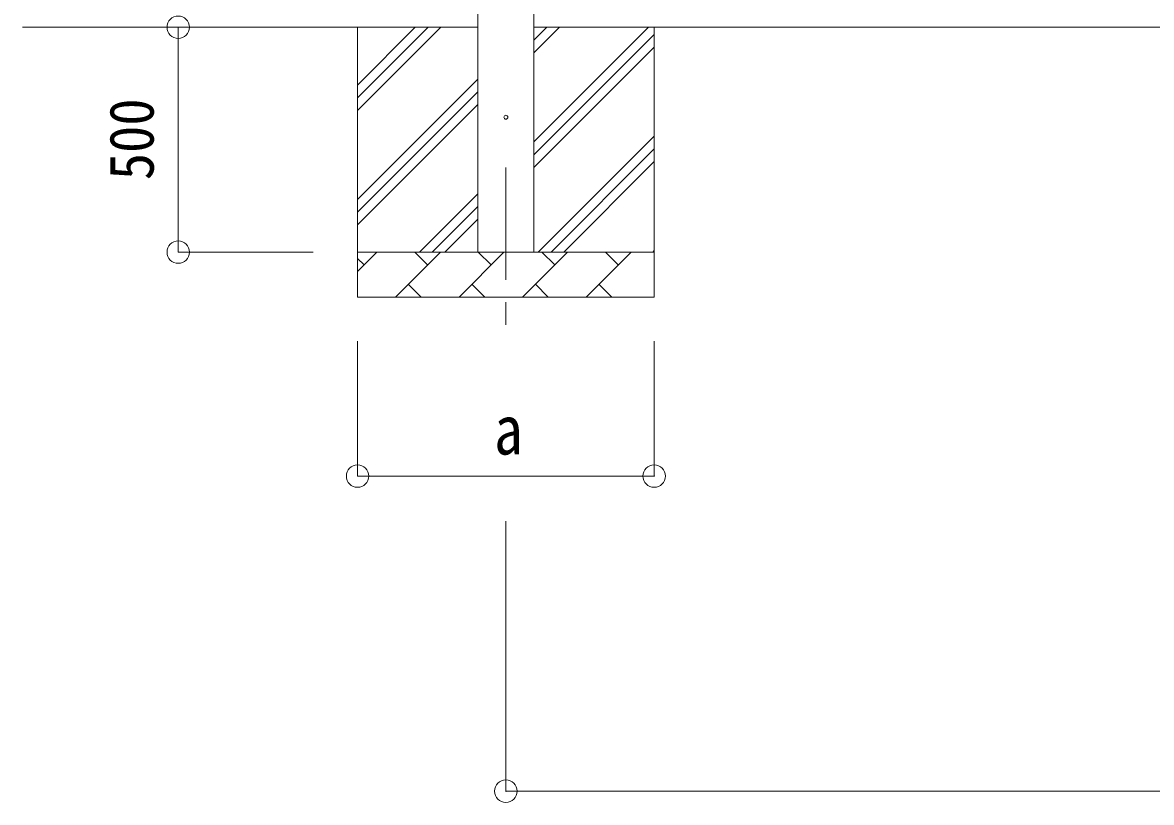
# Model space of a CAD drawing. Units: millimetres at full size, sheet at 1:50; details may follow other scales. Extents: x -14053 to 14053, y -9700 to 9700.
# Drawn here: x -9688 to -7176, y -3866 to -2132 of the extents above; entities that cross this region are included whole.
import ezdxf
from ezdxf.enums import TextEntityAlignment as Align

# ---------------------------------------------------------------- set-up
doc = ezdxf.new("R2010")
doc.units = ezdxf.units.MM
doc.header["$LTSCALE"] = 50
doc.header["$PDMODE"] = 32
doc.header["$PDSIZE"] = 50
doc.linetypes.add('CHAIN1', pattern=[8, 5, -1, 1, -1])
for name, color, linetype, lineweight in [('0-2_建具', 4, 'Continuous', 9), ('0-3_階段', 7, 'CHAIN1', 9), ('0-4_設備', 7, 'Continuous', 9), ('0-6_手摺', 6, 'Continuous', 9), ('0-8_外構', 6, 'Continuous', 9)]:
    doc.layers.add(name, color=color, linetype=linetype, lineweight=lineweight)
doc.styles.add('ＭＳ ゴシック', font='')
doc.styles.get('ＭＳ ゴシック').set_extended_font_data('MS Gothic')

msp = doc.modelspace()

# ---------------------------------------------------------------- linework, layer by layer
at = {"layer": '0-2_建具'}
for p, q in [((-8674.76, 212.53), (-8674.76, -2642.47)), ((-8549.76, -2642.47), (-8549.76, 212.53))]:
    msp.add_line(p, q, dxfattribs=at)
msp.add_circle((-8612.26, -2342.47), 4.5, dxfattribs=at)
at = {"layer": '0-3_階段'}
msp.add_line((-8612.26, -2454.14), (-8612.26, -2840.59), dxfattribs=at)
at = {"layer": '0-4_設備'}
for p, q in [((-8674.76, -2142.47), (-9687.71, -2142.47)), ((-8942.26, -2142.47), (-8942.26, -2742.47)), ((-8942.26, -2327.52), (-8757.21, -2142.47)), ((-8942.26, -2299.24), (-8785.49, -2142.47)), ((-8942.26, -2270.96), (-8813.78, -2142.47)), ((-3401.26, -2142.47), (-8549.76, -2142.47)), ((-8549.76, -2397.57), (-8294.66, -2142.47)), ((-8549.76, -2199.58), (-8492.65, -2142.47)), ((-8549.76, -2171.3), (-8520.93, -2142.47)), ((-8549.76, -2425.86), (-8282.26, -2158.36)), ((-8282.26, -2142.47), (-8282.26, -2742.47)), ((-8549.76, -2454.14), (-8282.26, -2186.64)), ((-8942.26, -2525.51), (-8674.76, -2258.01)), ((-8942.26, -2553.8), (-8674.76, -2286.3)), ((-8942.26, -2582.08), (-8674.76, -2314.58)), ((-8540.1, -2642.47), (-8282.26, -2384.63)), ((-8511.82, -2642.47), (-8282.26, -2412.92)), ((-8483.53, -2642.47), (-8282.26, -2441.2)), ((-8804.66, -2642.47), (-8674.76, -2512.57)), ((-8776.38, -2642.47), (-8674.76, -2540.86)), ((-8748.09, -2642.47), (-8674.76, -2569.14)), ((-8942.26, -2642.47), (-8282.26, -2642.47)), ((-8942.26, -2685.37), (-8899.37, -2642.47)), ((-8927.92, -2671.03), (-8942.26, -2656.69)), ((-8857.95, -2742.47), (-8757.95, -2642.47)), ((-8786.5, -2671.03), (-8815.05, -2642.47)), ((-8716.52, -2742.47), (-8616.52, -2642.47)), ((-8645.08, -2671.03), (-8673.63, -2642.47)), ((-8575.1, -2742.47), (-8475.1, -2642.47)), ((-8503.66, -2671.03), (-8532.21, -2642.47)), ((-8433.68, -2742.47), (-8333.68, -2642.47)), ((-8362.23, -2671.03), (-8390.79, -2642.47)), ((-8285.54, -2642.47), (-8282.26, -2639.19)), ((-8829.39, -2713.92), (-8800.84, -2742.47)), ((-8687.97, -2713.92), (-8659.42, -2742.47)), ((-8546.55, -2713.92), (-8518, -2742.47)), ((-8405.13, -2713.92), (-8376.57, -2742.47)), ((-8282.26, -2742.47), (-8942.26, -2742.47))]:
    msp.add_line(p, q, dxfattribs=at)
at = {"layer": '0-6_手摺'}
msp.add_line((-9341.26, -2142.47), (-9341.26, -2642.47), dxfattribs=at)
at = {"layer": '0-8_外構'}
for p, q in [((-9341.26, -2142.47), (-9041.26, -2142.47)), ((-9341.26, -2642.47), (-9041.26, -2642.47)), ((-8942.26, -3140.59), (-8942.26, -2840.59)), ((-8282.26, -3140.59), (-8282.26, -2840.59)), ((-8942.26, -3140.59), (-8282.26, -3140.59)), ((-8612.26, -3841.47), (-8612.26, -3240.59)), ((-8612.26, -3841.47), (-3275.76, -3841.47))]:
    msp.add_line(p, q, dxfattribs=at)
for p in [(-9341.26, -2142.47), (-9341.26, -2642.47), (-8942.26, -3140.59), (-8282.26, -3140.59), (-8612.26, -3841.47)]:
    msp.add_point(p, dxfattribs=at)

# ---------------------------------------------------------------- texts
at = {"layer": '0-8_外構', "color": 7, "style": 'ＭＳ ゴシック', "width": 0.9}
msp.add_text('500', height=98.97, rotation=90, dxfattribs=at).set_placement((-9366.26, -2482.47), align=Align.BOTTOM_LEFT)
at = {"layer": '0-8_外構', "color": 7, "style": 'ＭＳ ゴシック', "width": 0.85}
msp.add_text('a', height=110, dxfattribs=at).set_placement((-8638.51, -3125.59), align=Align.BOTTOM_LEFT)

doc.saveas('drawing.dxf')
